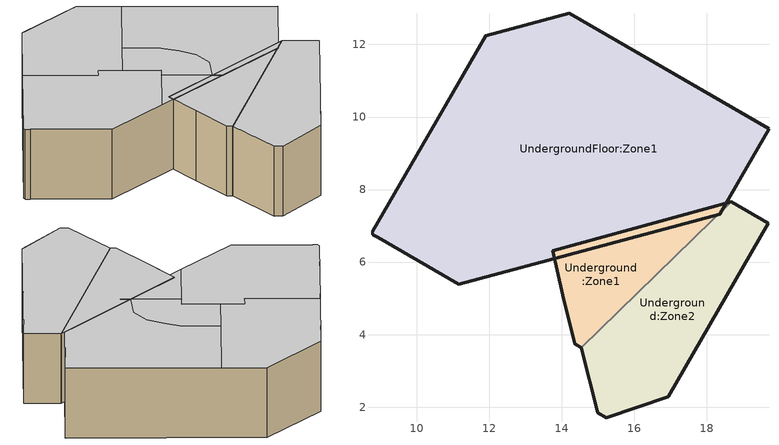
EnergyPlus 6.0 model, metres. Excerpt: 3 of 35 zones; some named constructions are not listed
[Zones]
Underground:Zone2
 floor ground (Floor_C): 16.93,2.28 15.23,1.71 14.99,1.85 14.53,3.64 18.67,7.66 19.7,7.07 z-2.5
 wall ground (Ext_Wall): 14.53,3.64 14.99,1.85 15.23,1.71 16.93,2.28 19.7,7.07 18.67,7.66 z-2.5:0
 wall to Underground:Zone1 (Int_Part): 18.67,7.66 14.53,3.64 z-2.5:0
 ceiling to GroundFloor:Zone7 (Ceiling_C): 14.99,1.85 15.23,1.71 16.93,2.28 19.7,7.07 18.67,7.66 14.53,3.64 z0
Underground:Zone1
 floor ground (Floor_C): 18.67,7.66 14.53,3.64 14.36,3.74 14.03,5.09 13.75,6.31 z-2.5
 wall ground (Ext_Wall): 18.67,7.66 13.75,6.31 14.03,5.09 14.36,3.74 14.53,3.64 z-2.5:0
 ceiling to GroundFloor:Zone6 (Ceiling_C): 14.36,3.74 14.53,3.64 18.67,7.66 13.75,6.31 14.03,5.09 z0
UndergroundFloor:Zone1
 floor ground (Floor_C): 18.35,7.32 11.15,5.39 8.93,6.69 8.78,6.75 8.78,6.84 11.9,12.24 14.21,12.86 19.71,9.68 z-2.5
 wall ground (Ext_Wall): 8.78,6.84 8.78,6.75 8.93,6.69 11.15,5.39 18.35,7.32 19.71,9.68 14.21,12.86 11.9,12.24 8.78,6.84 z-2.5:0
 ceiling to GroundFloor:Office3 (Ceiling_C): 8.93,6.69 11.15,5.39 13.3,5.96 14.43,7.92 12.72,8.91 12.56,8.63 10.5,9.81 8.78,6.84 8.78,6.75 z0
 ceiling to GroundFloor:Office1 (Ceiling_C): 15.66,6.84 15.94,6.67 18.35,7.32 19.71,9.68 15.46,12.14 14.1,9.78 15.15,9.17 15.56,8.72 15.9,8.24 16.01,7.61 15.71,6.92 z0
 ceiling to GroundFloor:Corridor%a1 (Ceiling_C): 13.3,5.96 15.94,6.67 14.27,7.64 z0
 ceiling to GroundFloor:Corridor%a2 (Ceiling_C): 14.27,7.64 15.66,6.84 15.71,6.92 16.01,7.61 15.9,8.24 15.56,8.72 15.15,9.17 14.1,9.78 13.37,8.53 14.43,7.92 z0
 ceiling to GroundFloor:Office2 (Ceiling_C): 10.5,9.81 12.56,8.63 12.72,8.91 13.37,8.53 15.46,12.14 14.21,12.86 11.9,12.24 z0
[Material] Roughness=Rough; Thermal Absorptance=0.9
Name | Thickness {m} | Conductivity {W/m-K} | Density {kg/m3} | Specific Heat {J/kg-K} | Solar Absorptance | Visible Absorptance
Marble | 0.03 | 2.77 | 2600 | 802 | 0.58 | 0.58
Cast_Concrete0.3 | 0.3 | 1.4 | 2100 | 100 | 0.6 | 0.6
[WindowMaterial:Blind]
20002: Slat Orientation=Horizontal; Slat Width {m}=0.025; Slat Separation {m}=0.01875; Slat Thickness {m}=0.001; Slat Angle {deg}=45; Slat Conductivity {W/m-K}=0.9; Slat Beam Solar Transmittance=0; Front Side Slat Beam Solar Reflectance=0.5; Back Side Slat Beam Solar Reflectance=0.5; Slat Diffuse Solar Transmittance=0; Front Side Slat Diffuse Solar Reflectance=0.5; Back Side Slat Diffuse Solar Reflectance=0.5; Slat Beam Visible Transmittance=0; Front Side Slat Beam Visible Reflectance=0.5; Back Side Slat Beam Visible Reflectance=0.5; Slat Diffuse Visible Transmittance=0; Front Side Slat Diffuse Visible Reflectance=0.5; Back Side Slat Diffuse Visible Reflectance=0.5; Slat Infrared Hemispherical Transmittance=0; Front Side Slat Infrared Hemispherical Emissivity=0.9; Back Side Slat Infrared Hemispherical Emissivity=0.9; Blind to Glass Distance {m}=0.05; Blind Top Opening Multiplier=0.5; Blind Bottom Opening Multiplier=0.5; Blind Left Side Opening Multiplier=0.5; Blind Right Side Opening Multiplier=0.5; Minimum Slat Angle {deg}=0; Maximum Slat Angle {deg}=180
[Construction]
Ceiling_C: Marble, Cast_Concrete0.3
[ZoneHVAC:IdealLoadsAirSystem] Heating Supply Air Temperature {C}=35; Cooling Supply Air Temperature {C}=12; Heating Supply Air Humidity Ratio {kg-H2O/kg-air}=0.01; Cooling Supply Air Humidity Ratio {kg-H2O/kg-air}=0.008; Heating Limit=NoLimit; Cooling Limit=NoLimit; Outdoor Air=NoOutdoorAir; Heating Availability Schedule=On; Cooling Availability Schedule=On
Name | Maximum Heating Air Flow Rate {m3/s} | Maximum Cooling Air Flow Rate {m3/s}
Block1:Office3 Ideal Loads Air | 0.126848 | 0.0819695
Block4:Office10 Ideal Loads Air | 0.075284 | 0.092283
Block4:Office9 Ideal Loads Air | 0.107844 | 0.151545
Block4:Office8 Ideal Loads Air | 0.0852179 | 0.121895
[ExternalInterface:Schedule]
Name | Initial Value
BC:1_sub1; BC:2_sub1; BC:3_sub1; BC:4_sub1; BC:5_sub1; BC:6_sub1; BC:1_sub3; BC:2_sub3; BC:3_sub3; BC:4_sub3; Heating office 4; Heating office 5%6; Heating office 11; Heating office 13; Cooling office 4; Cooling office 5%6; Cooling office 11; Cooling office 13; Cooling office 1; Cooling office 2; Cooling office 3; Cooling office 8; Cooling office 9; Cooling office 10; Heating office 1; Heating office 2; Heating office 3; Heating office 8; Heating office 9; Heating office 10 | 24
people4; people5_6; people11; people13; people1; people2; people3; people8; people9; people10 | 1
[Schedule:Day:Hourly]
Off: 0, 0, 0, 0, 0, 0, 0, 0, 0, 0, 0, 0, 0, 0, 0, 0, 0, 0, 0, 0, 0, 0, 0, 0
[Schedule:Week:Daily]
Off: Off, Off, Off, Off, Off, Off, Off, Off, Off, Off, Off, Off
[Schedule:Compact]
On: Through: 12/31, For: AllDays, Until: 24:00, 1
Off: Through: 12/31, For: AllDays, Until: 24:00, 0
20002: Through: 12/31, For: Weekdays Weekends SummerDesignDays, Until: 24:00, 22, For: WinterDesignDays, Until: 24:00, 0, For: AllOtherDays, Until: 24:00, 22
[AirflowNetwork:SimulationControl]
VENT: AirflowNetwork Control=MultizoneWithoutDistribution; Wind Pressure Coefficient Type=Input; AirflowNetwork Wind Pressure Coefficient Array=Cp Data; Height Selection for Local Wind Speed Calculation=OpeningHeight; Building Type=LowRise; Maximum Number of Iterations=500; Initialization Type=ZeroNodePressures; Relative Airflow Convergence Tolerance=0.0001; Absolute Airflow Convergence Tolerance {kg/s}=0.000001; Convergence Acceleration Limit=-0.5
[AirflowNetwork:MultiZone:Zone] Venting Availability Schedule=Off
Name | Ventilation Control Mode | Ventilation Control Zone Temperature Setpoint Schedule
Underground:Zone2; Underground:Zone1 | Temperature | 20002
UndergroundFloor:Zone1 | Constant
[AirflowNetwork:MultiZone:Surface] Window/Door Opening Factor, or Crack Factor=1
Name | Leakage Component
Underground:Zone2_Ceiling_1_0_0 | Underground:Zone2_Ceiling_1_0_0
Underground:Zone2_Partition_3_0_0 | Underground:Zone2_Partition_3_0_0
Underground:Zone1_Ceiling_1_0_0 | Underground:Zone1_Ceiling_1_0_0
[AirflowNetwork:MultiZone:ReferenceCrackConditions]
Reference Crack Conditions: Reference Temperature {C}=20; Reference Barometric Pressure {Pa}=101320; Reference Humidity Ratio {kg/kg}=0.005
[AirflowNetwork:MultiZone:Surface:Crack] Reference Crack Conditions=Reference Crack Conditions
Name | Air Mass Flow Coefficient at Reference Conditions {kg/s} | Air Mass Flow Exponent
DefaultCrack | 1e-11 | 0.66
Underground:Zone2_Ceiling_1_0_0 | 0.0116421 | 0.7
Underground:Zone2_Partition_3_0_0 | 0.0433136 | 0.75
Underground:Zone1_Ceiling_1_0_0 | 0.006563 | 0.7
[AirflowNetwork:MultiZone:Component:DetailedOpening] Type of Rectanguler Large Vertical Opening (LVO)=1; Extra Crack Length or Height of Pivoting Axis {m}=0; Number of Sets of Opening Factor Data=2; Opening Factor 1=0; Discharge Coefficient for Opening Factor 1=0.65; Width Factor for Opening Factor 1=0; Height Factor for Opening Factor 1=1; Start Height Factor for Opening Factor 1=0; Opening Factor 2=1; Discharge Coefficient for Opening Factor 2=0.65; Width Factor for Opening Factor 2=0.05; Height Factor for Opening Factor 2=1; Start Height Factor for Opening Factor 2=0; Opening Factor 3=0; Discharge Coefficient for Opening Factor 3=0; Width Factor for Opening Factor 3=0; Height Factor for Opening Factor 3=0; Start Height Factor for Opening Factor 3=0; Opening Factor 4=0; Discharge Coefficient for Opening Factor 4=0; Width Factor for Opening Factor 4=0; Height Factor for Opening Factor 4=0; Start Height Factor for Opening Factor 4=0
Name | Air Mass Flow Coefficient When Opening is Closed {kg/s-m} | Air Mass Flow Exponent When Opening is Closed
Block1:Office4_Wall_7_0_0_0_0_0_Win; Block1:Office4_Wall_8_0_0_0_0_0_Win; Block2:Office11_Wall_5_0_0_0_0_0_Win; Block2:Office11_Wall_6_0_0_0_0_0_Win; Block2:Office13_Wall_9_0_0_0_0_0_Win; Block2:Office13_Wall_10_0_0_0_0_0_Win | 0.00014 | 0.65
Block1:Office5%6_Wall_7_0_0_0_0_0_Win; Block1:Office5%6_Wall_8_0_0_0_0_0_Win | 0.001 | 0.6
[AirflowNetwork:MultiZone:WindPressureCoefficientArray]
Cp Data: Wind Direction 1 {deg}=0; Wind Direction 2 {deg}=45; Wind Direction 3 {deg}=90; Wind Direction 4 {deg}=135; Wind Direction 5 {deg}=180; Wind Direction 6 {deg}=225; Wind Direction 7 {deg}=270; Wind Direction 8 {deg}=315
[AirflowNetwork:MultiZone:WindPressureCoefficientValues] AirflowNetwork:MultiZone:WindPressureCoefficientArray=Cp Data
Name | Wind Pressure Coefficient Value 1 | Wind Pressure Coefficient Value 2 | Wind Pressure Coefficient Value 3 | Wind Pressure Coefficient Value 4 | Wind Pressure Coefficient Value 5 | Wind Pressure Coefficient Value 6 | Wind Pressure Coefficient Value 7 | Wind Pressure Coefficient Value 8
Block1:Office4_Wall_7_0_0_0_0_0_Win; Block2:Office11_Wall_5_0_0_0_0_0_Win | 0.0481 | -.3065 | -.3305 | -.2195 | -.3435 | -.2481 | 0.1389 | 0.3611
Block1:Office4_Wall_8_0_0_0_0_0_Win; Block2:Office11_Wall_6_0_0_0_0_0_Win | 0.1411 | -.2452 | -.3432 | -.2205 | -.3295 | -.3068 | 0.0452 | 0.3589
Block1:Office5%6_Wall_7_0_0_0_0_0_Win; Block2:Office13_Wall_9_0_0_0_0_0_Win | 0.2589 | 0.2411 | -.1119 | -.3265 | -.2705 | -.2795 | -.3235 | -.0881
Block1:Office5%6_Wall_8_0_0_0_0_0_Win; Block2:Office13_Wall_10_0_0_0_0_0_Win | 0.1789 | 0.3211 | -.0052 | -.3132 | -.3105 | -.2395 | -.3368 | -.1948
FirstFloor:Zone5_Wall_7_0_0_0_0_0_Win | -.3109 | -.2391 | -.337 | -.1958 | 0.1782 | 0.3218 | -.0042 | -.313
FirstFloor:Zone5_Wall_8_0_0_0_0_0_Win | -.2709 | -.2791 | -.3236 | -.0891 | 0.2582 | 0.2418 | -.1109 | -.3264
FirstFloor:Zone5_Wall_14_0_0_0_0_0_Win | -.3436 | -.2491 | 0.1382 | 0.3618 | 0.0491 | -.3064 | -.3309 | -.2191
FirstFloor:Zone5_Wall_15_0_0_0_0_0_Win; GroundFloor:Zone5_Wall_15_0_0_0_0_0_Win | -.3303 | -.1424 | 0.2182 | 0.2818 | -.0576 | -.3197 | -.2909 | -.2591
FirstFloor:Zone2_Wall_2_0_0_0_0_0_Win | -.2574 | -.3309 | -.1469 | 0.2148 | 0.2852 | -.0531 | -.3191 | -.2926
GroundFloor:Zone5_Wall_7_0_0_0_0_0_Win | -.3109 | -.2391 | -.337 | -.1957 | 0.1782 | 0.3218 | -.0043 | -.313
GroundFloor:Zone5_Wall_8_0_0_0_0_0_Win | -.2709 | -.2791 | -.3236 | -.089 | 0.2582 | 0.2418 | -.111 | -.3264
GroundFloor:Zone5_Wall_14_0_0_0_0_0_Win | -.3436 | -.249 | 0.1382 | 0.3618 | 0.049 | -.3064 | -.3309 | -.2191
GroundFloor:Zone2_Wall_2_0_0_1_0_1_Win | -.2574 | -.3309 | -.147 | 0.2147 | 0.2853 | -.053 | -.3191 | -.2926
